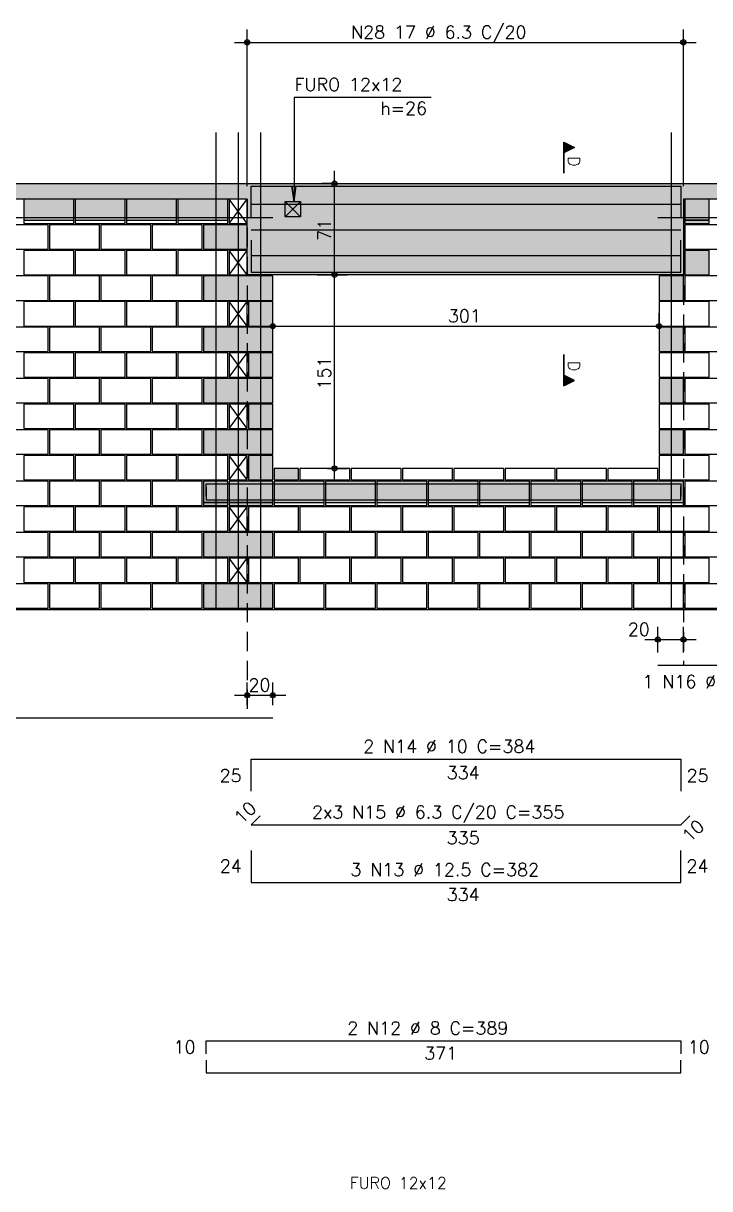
# Model space of a CAD drawing. Extents: x -1.9 to 86, y -1.6 to 60.9.
# Drawn here: x 35.23 to 45.93, y 18.7 to 36.87 of the extents above; entities that cross this region are included whole.
import ezdxf

# ---------------------------------------------------------------- set-up
doc = ezdxf.new("R2010")
doc.units = 0
doc.header["$MEASUREMENT"] = 0
doc.linetypes.add('ESTILO_TQS_0001', pattern=[0.45, 0.3, -0.15])
for name, color, linetype in [('PENA_01', 1, 'CONTINUOUS'), ('PENA_02', 2, 'CONTINUOUS'), ('PENA_03', 3, 'CONTINUOUS'), ('PENA_05', 5, 'CONTINUOUS'), ('PENA_09', 254, 'CONTINUOUS'), ('PENA_11', 252, 'CONTINUOUS'), ('PENA_19', 240, 'CONTINUOUS'), ('PENA_21', 100, 'CONTINUOUS'), ('PENA_23', 50, 'CONTINUOUS')]:
    doc.layers.add(name, color=color, linetype=linetype)
doc.styles.get("Standard").update_dxf_attribs({"font": 'ROMANS.SHX'})

msp = doc.modelspace()

# ---------------------------------------------------------------- linework, layer by layer
at = {"layer": 'PENA_01', "linetype": 'Continuous'}
for p, q in [((38.71798, 34.333227), (38.71798, 36.775233)), ((45.51798, 34.333227), (45.51798, 36.775233)), ((38.51798, 36.575233), (45.71798, 36.575233)), ((40.081035, 32.753227), (40.081035, 34.573227)), ((40.120751, 34.373227), (39.881035, 34.373227)), ((39.307991, 34.093227), (39.547991, 33.853227)), ((39.547991, 34.093227), (39.307991, 33.853227)), ((35.23798, 33.803227), (36.01798, 33.803227)), ((36.03798, 33.803227), (36.81798, 33.803227)), ((36.83798, 33.803227), (37.61798, 33.803227)), ((37.63798, 33.803227), (38.41798, 33.803227)), ((45.53798, 33.803227), (45.91798, 33.803227)), ((40.081035, 29.733227), (40.081035, 33.153227)), ((39.811497, 32.953227), (40.281035, 32.953227)), ((40.081035, 32.953227), (39.881035, 32.953227)), ((39.11798, 32.143227), (39.11798, 32.350936)), ((45.13798, 32.143227), (45.13798, 32.350936)), ((38.91798, 32.150936), (45.33798, 32.150936)), ((39.968276, 29.933227), (40.281035, 29.933227)), ((38.03798, 29.403227), (38.41798, 29.403227)), ((38.43798, 29.403227), (39.11798, 29.403227)), ((39.13798, 29.403227), (39.91798, 29.403227)), ((39.93798, 29.403227), (40.71798, 29.403227)), ((40.73798, 29.403227), (41.51798, 29.403227)), ((41.53798, 29.403227), (42.31798, 29.403227)), ((42.33798, 29.403227), (43.11798, 29.403227)), ((43.13798, 29.403227), (43.91798, 29.403227)), ((43.93798, 29.403227), (44.71798, 29.403227)), ((44.73798, 29.403227), (45.51798, 29.403227)), ((45.11798, 27.063014), (45.11798, 27.463014)), ((45.51798, 27.063014), (45.51798, 27.463014)), ((44.91798, 27.263014), (45.71798, 27.263014)), ((38.71798, 26.242407), (38.71798, 26.595958)), ((39.11798, 26.242407), (39.11798, 26.595958)), ((38.51798, 26.395958), (39.31798, 26.395958))]:
    msp.add_line(p, q, dxfattribs=at)
at = {"layer": 'PENA_01', "linetype": 'ESTILO_TQS_0001'}
for p, q in [((38.71798, 34.133227), (38.71798, 26.042407)), ((45.51798, 34.133227), (45.51798, 26.863014))]:
    msp.add_line(p, q, dxfattribs=at)
at = {"layer": 'PENA_01', "linetype": 'Continuous'}
msp.add_lwpolyline([(39.547991, 33.853227), (39.307991, 33.853227), (39.307991, 34.093227), (39.547991, 34.093227), (39.547991, 33.853227)], dxfattribs=at)
at = {"layer": 'PENA_02', "linetype": 'Continuous'}
for p, q in [((38.71798, 34.133227), (38.43798, 34.133227)), ((38.43798, 34.133227), (38.43798, 33.753227)), ((38.71798, 33.753227), (38.71798, 34.133227)), ((38.43798, 33.753227), (38.71798, 33.753227)), ((38.71798, 33.333227), (38.43798, 33.333227)), ((38.43798, 33.333227), (38.43798, 32.953227)), ((38.71798, 32.953227), (38.71798, 33.333227)), ((38.43798, 32.953227), (38.71798, 32.953227)), ((38.71798, 32.533227), (38.43798, 32.533227)), ((38.43798, 32.533227), (38.43798, 32.153227)), ((38.71798, 32.153227), (38.71798, 32.533227)), ((38.43798, 32.153227), (38.71798, 32.153227)), ((38.71798, 31.733227), (38.43798, 31.733227)), ((38.43798, 31.733227), (38.43798, 31.353227)), ((38.71798, 31.353227), (38.71798, 31.733227)), ((38.43798, 31.353227), (38.71798, 31.353227)), ((38.71798, 30.933227), (38.43798, 30.933227)), ((38.43798, 30.933227), (38.43798, 30.553227)), ((38.71798, 30.553227), (38.71798, 30.933227)), ((38.43798, 30.553227), (38.71798, 30.553227)), ((38.71798, 30.133227), (38.43798, 30.133227)), ((38.43798, 30.133227), (38.43798, 29.753227)), ((38.71798, 29.753227), (38.71798, 30.133227)), ((38.43798, 29.753227), (38.71798, 29.753227)), ((38.71798, 29.333227), (38.43798, 29.333227)), ((38.43798, 29.333227), (38.43798, 28.953227)), ((38.71798, 28.953227), (38.71798, 29.333227)), ((38.43798, 28.953227), (38.71798, 28.953227)), ((38.71798, 28.533227), (38.43798, 28.533227)), ((38.43798, 28.533227), (38.43798, 28.153227)), ((38.71798, 28.153227), (38.71798, 28.533227)), ((38.43798, 28.153227), (38.71798, 28.153227)), ((6.13798, 27.733227), (54.41798, 27.733227))]:
    msp.add_line(p, q, dxfattribs=at)
for points in [[(6.13798, 27.733227), (6.13798, 34.373227), (54.41798, 34.373227), (54.41798, 34.133227), (53.73798, 34.133227), (53.73798, 32.953227), (47.13798, 32.953227), (47.13798, 34.133227), (45.51798, 34.133227), (45.51798, 32.953227), (38.71798, 32.953227), (38.71798, 34.133227), (6.73798, 34.133227), (6.73798, 27.733227), (6.13798, 27.733227)], [(35.23798, 33.753227), (36.01798, 33.753227), (36.01798, 34.133227), (35.23798, 34.133227), (35.23798, 33.753227)], [(36.03798, 33.753227), (36.81798, 33.753227), (36.81798, 34.133227), (36.03798, 34.133227), (36.03798, 33.753227)], [(36.83798, 33.753227), (37.61798, 33.753227), (37.61798, 34.133227), (36.83798, 34.133227), (36.83798, 33.753227)], [(37.63798, 33.753227), (38.41798, 33.753227), (38.41798, 34.133227), (37.63798, 34.133227), (37.63798, 33.753227)], [(45.53798, 33.753227), (45.91798, 33.753227), (45.91798, 34.133227), (45.53798, 34.133227), (45.53798, 33.753227)], [(34.83798, 33.353227), (35.61798, 33.353227), (35.61798, 33.733227), (34.83798, 33.733227), (34.83798, 33.353227)], [(35.63798, 33.353227), (36.41798, 33.353227), (36.41798, 33.733227), (35.63798, 33.733227), (35.63798, 33.353227)], [(36.43798, 33.353227), (37.21798, 33.353227), (37.21798, 33.733227), (36.43798, 33.733227), (36.43798, 33.353227)], [(37.23798, 33.353227), (38.01798, 33.353227), (38.01798, 33.733227), (37.23798, 33.733227), (37.23798, 33.353227)], [(38.03798, 33.353227), (38.71798, 33.353227), (38.71798, 33.733227), (38.03798, 33.733227), (38.03798, 33.353227)], [(45.53798, 33.353227), (46.31798, 33.353227), (46.31798, 33.733227), (45.53798, 33.733227), (45.53798, 33.353227)], [(35.23798, 32.953227), (36.01798, 32.953227), (36.01798, 33.333227), (35.23798, 33.333227), (35.23798, 32.953227)], [(36.03798, 32.953227), (36.81798, 32.953227), (36.81798, 33.333227), (36.03798, 33.333227), (36.03798, 32.953227)], [(36.83798, 32.953227), (37.61798, 32.953227), (37.61798, 33.333227), (36.83798, 33.333227), (36.83798, 32.953227)], [(37.63798, 32.953227), (38.41798, 32.953227), (38.41798, 33.333227), (37.63798, 33.333227), (37.63798, 32.953227)], [(45.53798, 32.953227), (45.91798, 32.953227), (45.91798, 33.333227), (45.53798, 33.333227), (45.53798, 32.953227)], [(34.83798, 32.553227), (35.61798, 32.553227), (35.61798, 32.933227), (34.83798, 32.933227), (34.83798, 32.553227)], [(35.63798, 32.553227), (36.41798, 32.553227), (36.41798, 32.933227), (35.63798, 32.933227), (35.63798, 32.553227)], [(36.43798, 32.553227), (37.21798, 32.553227), (37.21798, 32.933227), (36.43798, 32.933227), (36.43798, 32.553227)], [(37.23798, 32.553227), (38.01798, 32.553227), (38.01798, 32.933227), (37.23798, 32.933227), (37.23798, 32.553227)], [(38.03798, 32.553227), (39.11798, 32.553227), (39.11798, 32.933227), (38.03798, 32.933227), (38.03798, 32.553227)], [(45.13798, 32.553227), (45.51798, 32.553227), (45.51798, 32.933227), (45.13798, 32.933227), (45.13798, 32.553227)], [(45.53798, 32.553227), (46.31798, 32.553227), (46.31798, 32.933227), (45.53798, 32.933227), (45.53798, 32.553227)], [(35.23798, 32.153227), (36.01798, 32.153227), (36.01798, 32.533227), (35.23798, 32.533227), (35.23798, 32.153227)], [(36.03798, 32.153227), (36.81798, 32.153227), (36.81798, 32.533227), (36.03798, 32.533227), (36.03798, 32.153227)], [(36.83798, 32.153227), (37.61798, 32.153227), (37.61798, 32.533227), (36.83798, 32.533227), (36.83798, 32.153227)], [(37.63798, 32.153227), (38.41798, 32.153227), (38.41798, 32.533227), (37.63798, 32.533227), (37.63798, 32.153227)], [(38.73798, 32.153227), (39.11798, 32.153227), (39.11798, 32.533227), (38.73798, 32.533227), (38.73798, 32.153227)], [(45.13798, 32.153227), (45.91798, 32.153227), (45.91798, 32.533227), (45.13798, 32.533227), (45.13798, 32.153227)], [(34.83798, 31.753227), (35.61798, 31.753227), (35.61798, 32.133227), (34.83798, 32.133227), (34.83798, 31.753227)], [(35.63798, 31.753227), (36.41798, 31.753227), (36.41798, 32.133227), (35.63798, 32.133227), (35.63798, 31.753227)], [(36.43798, 31.753227), (37.21798, 31.753227), (37.21798, 32.133227), (36.43798, 32.133227), (36.43798, 31.753227)], [(37.23798, 31.753227), (38.01798, 31.753227), (38.01798, 32.133227), (37.23798, 32.133227), (37.23798, 31.753227)], [(38.03798, 31.753227), (39.11798, 31.753227), (39.11798, 32.133227), (38.03798, 32.133227), (38.03798, 31.753227)], [(45.13798, 31.753227), (45.51798, 31.753227), (45.51798, 32.133227), (45.13798, 32.133227), (45.13798, 31.753227)], [(45.53798, 31.753227), (46.31798, 31.753227), (46.31798, 32.133227), (45.53798, 32.133227), (45.53798, 31.753227)], [(35.23798, 31.353227), (36.01798, 31.353227), (36.01798, 31.733227), (35.23798, 31.733227), (35.23798, 31.353227)], [(36.03798, 31.353227), (36.81798, 31.353227), (36.81798, 31.733227), (36.03798, 31.733227), (36.03798, 31.353227)], [(36.83798, 31.353227), (37.61798, 31.353227), (37.61798, 31.733227), (36.83798, 31.733227), (36.83798, 31.353227)], [(37.63798, 31.353227), (38.41798, 31.353227), (38.41798, 31.733227), (37.63798, 31.733227), (37.63798, 31.353227)], [(38.73798, 31.353227), (39.11798, 31.353227), (39.11798, 31.733227), (38.73798, 31.733227), (38.73798, 31.353227)], [(45.13798, 31.353227), (45.91798, 31.353227), (45.91798, 31.733227), (45.13798, 31.733227), (45.13798, 31.353227)], [(34.83798, 30.953227), (35.61798, 30.953227), (35.61798, 31.333227), (34.83798, 31.333227), (34.83798, 30.953227)], [(35.63798, 30.953227), (36.41798, 30.953227), (36.41798, 31.333227), (35.63798, 31.333227), (35.63798, 30.953227)], [(36.43798, 30.953227), (37.21798, 30.953227), (37.21798, 31.333227), (36.43798, 31.333227), (36.43798, 30.953227)], [(37.23798, 30.953227), (38.01798, 30.953227), (38.01798, 31.333227), (37.23798, 31.333227), (37.23798, 30.953227)], [(38.03798, 30.953227), (39.11798, 30.953227), (39.11798, 31.333227), (38.03798, 31.333227), (38.03798, 30.953227)], [(45.13798, 30.953227), (45.51798, 30.953227), (45.51798, 31.333227), (45.13798, 31.333227), (45.13798, 30.953227)], [(45.53798, 30.953227), (46.31798, 30.953227), (46.31798, 31.333227), (45.53798, 31.333227), (45.53798, 30.953227)], [(35.23798, 30.553227), (36.01798, 30.553227), (36.01798, 30.933227), (35.23798, 30.933227), (35.23798, 30.553227)], [(36.03798, 30.553227), (36.81798, 30.553227), (36.81798, 30.933227), (36.03798, 30.933227), (36.03798, 30.553227)], [(36.83798, 30.553227), (37.61798, 30.553227), (37.61798, 30.933227), (36.83798, 30.933227), (36.83798, 30.553227)], [(37.63798, 30.553227), (38.41798, 30.553227), (38.41798, 30.933227), (37.63798, 30.933227), (37.63798, 30.553227)], [(38.73798, 30.553227), (39.11798, 30.553227), (39.11798, 30.933227), (38.73798, 30.933227), (38.73798, 30.553227)], [(45.13798, 30.553227), (45.91798, 30.553227), (45.91798, 30.933227), (45.13798, 30.933227), (45.13798, 30.553227)], [(34.83798, 30.153227), (35.61798, 30.153227), (35.61798, 30.533227), (34.83798, 30.533227), (34.83798, 30.153227)], [(35.63798, 30.153227), (36.41798, 30.153227), (36.41798, 30.533227), (35.63798, 30.533227), (35.63798, 30.153227)], [(36.43798, 30.153227), (37.21798, 30.153227), (37.21798, 30.533227), (36.43798, 30.533227), (36.43798, 30.153227)], [(37.23798, 30.153227), (38.01798, 30.153227), (38.01798, 30.533227), (37.23798, 30.533227), (37.23798, 30.153227)], [(38.03798, 30.153227), (39.11798, 30.153227), (39.11798, 30.533227), (38.03798, 30.533227), (38.03798, 30.153227)], [(45.13798, 30.153227), (45.51798, 30.153227), (45.51798, 30.533227), (45.13798, 30.533227), (45.13798, 30.153227)], [(45.53798, 30.153227), (46.31798, 30.153227), (46.31798, 30.533227), (45.53798, 30.533227), (45.53798, 30.153227)], [(35.23798, 29.753227), (36.01798, 29.753227), (36.01798, 30.133227), (35.23798, 30.133227), (35.23798, 29.753227)], [(36.03798, 29.753227), (36.81798, 29.753227), (36.81798, 30.133227), (36.03798, 30.133227), (36.03798, 29.753227)], [(36.83798, 29.753227), (37.61798, 29.753227), (37.61798, 30.133227), (36.83798, 30.133227), (36.83798, 29.753227)], [(37.63798, 29.753227), (38.41798, 29.753227), (38.41798, 30.133227), (37.63798, 30.133227), (37.63798, 29.753227)], [(38.73798, 29.753227), (39.11798, 29.753227), (39.11798, 30.133227), (38.73798, 30.133227), (38.73798, 29.753227)], [(45.13798, 29.753227), (45.91798, 29.753227), (45.91798, 30.133227), (45.13798, 30.133227), (45.13798, 29.753227)], [(39.13798, 29.753227), (39.51798, 29.753227), (39.51798, 29.933227), (39.13798, 29.933227), (39.13798, 29.753227)], [(39.53798, 29.753227), (40.31798, 29.753227), (40.31798, 29.933227), (39.53798, 29.933227), (39.53798, 29.753227)], [(40.33798, 29.753227), (41.11798, 29.753227), (41.11798, 29.933227), (40.33798, 29.933227), (40.33798, 29.753227)], [(41.13798, 29.753227), (41.91798, 29.753227), (41.91798, 29.933227), (41.13798, 29.933227), (41.13798, 29.753227)], [(41.93798, 29.753227), (42.71798, 29.753227), (42.71798, 29.933227), (41.93798, 29.933227), (41.93798, 29.753227)], [(42.73798, 29.753227), (43.51798, 29.753227), (43.51798, 29.933227), (42.73798, 29.933227), (42.73798, 29.753227)], [(43.53798, 29.753227), (44.31798, 29.753227), (44.31798, 29.933227), (43.53798, 29.933227), (43.53798, 29.753227)], [(44.33798, 29.753227), (45.11798, 29.753227), (45.11798, 29.933227), (44.33798, 29.933227), (44.33798, 29.753227)], [(34.83798, 29.353227), (35.61798, 29.353227), (35.61798, 29.733227), (34.83798, 29.733227), (34.83798, 29.353227)], [(35.63798, 29.353227), (36.41798, 29.353227), (36.41798, 29.733227), (35.63798, 29.733227), (35.63798, 29.353227)], [(36.43798, 29.353227), (37.21798, 29.353227), (37.21798, 29.733227), (36.43798, 29.733227), (36.43798, 29.353227)], [(37.23798, 29.353227), (38.01798, 29.353227), (38.01798, 29.733227), (37.23798, 29.733227), (37.23798, 29.353227)], [(38.03798, 29.353227), (38.41798, 29.353227), (38.41798, 29.733227), (38.03798, 29.733227), (38.03798, 29.353227)], [(38.43798, 29.353227), (39.11798, 29.353227), (39.11798, 29.733227), (38.43798, 29.733227), (38.43798, 29.353227)], [(39.13798, 29.353227), (39.91798, 29.353227), (39.91798, 29.733227), (39.13798, 29.733227), (39.13798, 29.353227)], [(39.93798, 29.353227), (40.71798, 29.353227), (40.71798, 29.733227), (39.93798, 29.733227), (39.93798, 29.353227)], [(40.73798, 29.353227), (41.51798, 29.353227), (41.51798, 29.733227), (40.73798, 29.733227), (40.73798, 29.353227)], [(41.53798, 29.353227), (42.31798, 29.353227), (42.31798, 29.733227), (41.53798, 29.733227), (41.53798, 29.353227)], [(42.33798, 29.353227), (43.11798, 29.353227), (43.11798, 29.733227), (42.33798, 29.733227), (42.33798, 29.353227)], [(43.13798, 29.353227), (43.91798, 29.353227), (43.91798, 29.733227), (43.13798, 29.733227), (43.13798, 29.353227)], [(43.93798, 29.353227), (44.71798, 29.353227), (44.71798, 29.733227), (43.93798, 29.733227), (43.93798, 29.353227)], [(44.73798, 29.353227), (45.51798, 29.353227), (45.51798, 29.733227), (44.73798, 29.733227), (44.73798, 29.353227)], [(45.53798, 29.353227), (46.31798, 29.353227), (46.31798, 29.733227), (45.53798, 29.733227), (45.53798, 29.353227)], [(35.23798, 28.953227), (36.01798, 28.953227), (36.01798, 29.333227), (35.23798, 29.333227), (35.23798, 28.953227)], [(36.03798, 28.953227), (36.81798, 28.953227), (36.81798, 29.333227), (36.03798, 29.333227), (36.03798, 28.953227)], [(36.83798, 28.953227), (37.61798, 28.953227), (37.61798, 29.333227), (36.83798, 29.333227), (36.83798, 28.953227)], [(37.63798, 28.953227), (38.41798, 28.953227), (38.41798, 29.333227), (37.63798, 29.333227), (37.63798, 28.953227)], [(38.73798, 28.953227), (39.51798, 28.953227), (39.51798, 29.333227), (38.73798, 29.333227), (38.73798, 28.953227)], [(39.53798, 28.953227), (40.31798, 28.953227), (40.31798, 29.333227), (39.53798, 29.333227), (39.53798, 28.953227)], [(40.33798, 28.953227), (41.11798, 28.953227), (41.11798, 29.333227), (40.33798, 29.333227), (40.33798, 28.953227)], [(41.13798, 28.953227), (41.91798, 28.953227), (41.91798, 29.333227), (41.13798, 29.333227), (41.13798, 28.953227)], [(41.93798, 28.953227), (42.71798, 28.953227), (42.71798, 29.333227), (41.93798, 29.333227), (41.93798, 28.953227)], [(42.73798, 28.953227), (43.51798, 28.953227), (43.51798, 29.333227), (42.73798, 29.333227), (42.73798, 28.953227)], [(43.53798, 28.953227), (44.31798, 28.953227), (44.31798, 29.333227), (43.53798, 29.333227), (43.53798, 28.953227)], [(44.33798, 28.953227), (45.11798, 28.953227), (45.11798, 29.333227), (44.33798, 29.333227), (44.33798, 28.953227)], [(45.13798, 28.953227), (45.91798, 28.953227), (45.91798, 29.333227), (45.13798, 29.333227), (45.13798, 28.953227)], [(34.83798, 28.553227), (35.61798, 28.553227), (35.61798, 28.933227), (34.83798, 28.933227), (34.83798, 28.553227)], [(35.63798, 28.553227), (36.41798, 28.553227), (36.41798, 28.933227), (35.63798, 28.933227), (35.63798, 28.553227)], [(36.43798, 28.553227), (37.21798, 28.553227), (37.21798, 28.933227), (36.43798, 28.933227), (36.43798, 28.553227)], [(37.23798, 28.553227), (38.01798, 28.553227), (38.01798, 28.933227), (37.23798, 28.933227), (37.23798, 28.553227)], [(38.03798, 28.553227), (39.11798, 28.553227), (39.11798, 28.933227), (38.03798, 28.933227), (38.03798, 28.553227)], [(39.13798, 28.553227), (39.91798, 28.553227), (39.91798, 28.933227), (39.13798, 28.933227), (39.13798, 28.553227)], [(39.93798, 28.553227), (40.71798, 28.553227), (40.71798, 28.933227), (39.93798, 28.933227), (39.93798, 28.553227)], [(40.73798, 28.553227), (41.51798, 28.553227), (41.51798, 28.933227), (40.73798, 28.933227), (40.73798, 28.553227)], [(41.53798, 28.553227), (42.31798, 28.553227), (42.31798, 28.933227), (41.53798, 28.933227), (41.53798, 28.553227)], [(42.33798, 28.553227), (43.11798, 28.553227), (43.11798, 28.933227), (42.33798, 28.933227), (42.33798, 28.553227)], [(43.13798, 28.553227), (43.91798, 28.553227), (43.91798, 28.933227), (43.13798, 28.933227), (43.13798, 28.553227)], [(43.93798, 28.553227), (44.71798, 28.553227), (44.71798, 28.933227), (43.93798, 28.933227), (43.93798, 28.553227)], [(44.73798, 28.553227), (45.51798, 28.553227), (45.51798, 28.933227), (44.73798, 28.933227), (44.73798, 28.553227)], [(45.53798, 28.553227), (46.31798, 28.553227), (46.31798, 28.933227), (45.53798, 28.933227), (45.53798, 28.553227)], [(35.23798, 28.153227), (36.01798, 28.153227), (36.01798, 28.533227), (35.23798, 28.533227), (35.23798, 28.153227)], [(36.03798, 28.153227), (36.81798, 28.153227), (36.81798, 28.533227), (36.03798, 28.533227), (36.03798, 28.153227)], [(36.83798, 28.153227), (37.61798, 28.153227), (37.61798, 28.533227), (36.83798, 28.533227), (36.83798, 28.153227)], [(37.63798, 28.153227), (38.41798, 28.153227), (38.41798, 28.533227), (37.63798, 28.533227), (37.63798, 28.153227)], [(38.73798, 28.153227), (39.51798, 28.153227), (39.51798, 28.533227), (38.73798, 28.533227), (38.73798, 28.153227)], [(39.53798, 28.153227), (40.31798, 28.153227), (40.31798, 28.533227), (39.53798, 28.533227), (39.53798, 28.153227)], [(40.33798, 28.153227), (41.11798, 28.153227), (41.11798, 28.533227), (40.33798, 28.533227), (40.33798, 28.153227)], [(41.13798, 28.153227), (41.91798, 28.153227), (41.91798, 28.533227), (41.13798, 28.533227), (41.13798, 28.153227)], [(41.93798, 28.153227), (42.71798, 28.153227), (42.71798, 28.533227), (41.93798, 28.533227), (41.93798, 28.153227)], [(42.73798, 28.153227), (43.51798, 28.153227), (43.51798, 28.533227), (42.73798, 28.533227), (42.73798, 28.153227)], [(43.53798, 28.153227), (44.31798, 28.153227), (44.31798, 28.533227), (43.53798, 28.533227), (43.53798, 28.153227)], [(44.33798, 28.153227), (45.11798, 28.153227), (45.11798, 28.533227), (44.33798, 28.533227), (44.33798, 28.153227)], [(45.13798, 28.153227), (45.91798, 28.153227), (45.91798, 28.533227), (45.13798, 28.533227), (45.13798, 28.153227)], [(34.83798, 27.753227), (35.61798, 27.753227), (35.61798, 28.133227), (34.83798, 28.133227), (34.83798, 27.753227)], [(35.63798, 27.753227), (36.41798, 27.753227), (36.41798, 28.133227), (35.63798, 28.133227), (35.63798, 27.753227)], [(36.43798, 27.753227), (37.21798, 27.753227), (37.21798, 28.133227), (36.43798, 28.133227), (36.43798, 27.753227)], [(37.23798, 27.753227), (38.01798, 27.753227), (38.01798, 28.133227), (37.23798, 28.133227), (37.23798, 27.753227)], [(38.03798, 27.753227), (39.11798, 27.753227), (39.11798, 28.133227), (38.03798, 28.133227), (38.03798, 27.753227)], [(39.13798, 27.753227), (39.91798, 27.753227), (39.91798, 28.133227), (39.13798, 28.133227), (39.13798, 27.753227)], [(39.93798, 27.753227), (40.71798, 27.753227), (40.71798, 28.133227), (39.93798, 28.133227), (39.93798, 27.753227)], [(40.73798, 27.753227), (41.51798, 27.753227), (41.51798, 28.133227), (40.73798, 28.133227), (40.73798, 27.753227)], [(41.53798, 27.753227), (42.31798, 27.753227), (42.31798, 28.133227), (41.53798, 28.133227), (41.53798, 27.753227)], [(42.33798, 27.753227), (43.11798, 27.753227), (43.11798, 28.133227), (42.33798, 28.133227), (42.33798, 27.753227)], [(43.13798, 27.753227), (43.91798, 27.753227), (43.91798, 28.133227), (43.13798, 28.133227), (43.13798, 27.753227)], [(43.93798, 27.753227), (44.71798, 27.753227), (44.71798, 28.133227), (43.93798, 28.133227), (43.93798, 27.753227)], [(44.73798, 27.753227), (45.51798, 27.753227), (45.51798, 28.133227), (44.73798, 28.133227), (44.73798, 27.753227)], [(45.53798, 27.753227), (46.31798, 27.753227), (46.31798, 28.133227), (45.53798, 28.133227), (45.53798, 27.753227)]]:
    msp.add_lwpolyline(points, dxfattribs=at)
for centre, radius in [((38.71798, 36.575233), 0.041625), ((38.71798, 36.575233), 0.02075), ((45.51798, 36.575233), 0.041625), ((45.51798, 36.575233), 0.02075), ((40.081035, 34.373227), 0.04), ((40.081035, 34.373227), 0.02), ((40.081035, 32.953227), 0.04), ((40.081035, 32.953227), 0.04), ((40.081035, 32.953227), 0.02), ((40.081035, 32.953227), 0.02), ((39.11798, 32.150936), 0.04), ((39.11798, 32.150936), 0.02), ((45.13798, 32.150936), 0.04), ((45.13798, 32.150936), 0.02), ((40.081035, 29.933227), 0.04), ((40.081035, 29.933227), 0.02), ((45.11798, 27.263014), 0.04), ((45.11798, 27.263014), 0.02), ((45.51798, 27.263014), 0.04), ((45.51798, 27.263014), 0.02), ((38.71798, 26.395958), 0.04), ((38.71798, 26.395958), 0.02), ((39.11798, 26.395958), 0.04), ((39.11798, 26.395958), 0.02)]:
    msp.add_circle(centre, radius, dxfattribs=at)
at = {"layer": 'PENA_03', "linetype": 'Continuous'}
for p, q in [((43.655071, 34.534549), (43.655071, 35.020931)), ((43.655071, 35.020931), (43.821004, 34.937965)), ((43.655766, 35.019803), (43.819443, 34.937965)), ((43.821004, 34.937965), (43.655766, 34.855346)), ((43.655767, 35.019803), (43.655767, 34.856126)), ((43.819443, 34.937965), (43.655767, 34.856126)), ((43.667835, 35.014549), (43.667835, 34.86138)), ((43.680599, 35.008167), (43.680599, 34.867762)), ((43.693363, 35.001785), (43.693363, 34.874144)), ((43.706127, 34.995403), (43.706127, 34.880526)), ((43.718891, 34.989021), (43.718891, 34.886908)), ((43.731655, 34.982639), (43.731655, 34.89329)), ((43.744419, 34.976257), (43.744419, 34.899672)), ((43.757183, 34.969875), (43.757183, 34.906054)), ((43.769947, 34.963493), (43.769947, 34.912436)), ((43.782711, 34.957111), (43.782711, 34.918818)), ((43.795476, 34.950729), (43.795476, 34.9252)), ((43.80824, 34.944347), (43.80824, 34.931583)), ((43.655767, 34.855346), (43.655767, 34.534549)), ((40.320751, 34.373227), (40.320751, 34.373227)), ((38.43798, 33.753227), (38.71798, 34.133227)), ((38.71798, 33.753227), (38.43798, 34.133227)), ((38.71798, 34.133227), (38.71798, 34.133227)), ((45.51798, 34.133227), (45.51798, 34.133227)), ((38.43798, 32.953227), (38.71798, 33.333227)), ((38.71798, 32.953227), (38.43798, 33.333227)), ((39.611497, 32.953227), (39.611497, 32.953227)), ((40.281035, 32.953227), (40.281035, 32.953227)), ((38.43798, 32.153227), (38.71798, 32.533227)), ((38.71798, 32.153227), (38.43798, 32.533227)), ((39.11798, 31.943227), (39.11798, 31.943227)), ((45.13798, 31.943227), (45.13798, 31.943227)), ((38.43798, 31.353227), (38.71798, 31.733227)), ((38.71798, 31.353227), (38.43798, 31.733227)), ((43.655071, 31.706635), (43.655071, 31.220253)), ((43.655767, 31.385838), (43.655767, 31.706635)), ((43.655071, 31.220253), (43.821004, 31.303219)), ((43.821004, 31.303219), (43.655766, 31.385838)), ((43.655766, 31.221381), (43.819443, 31.303219)), ((43.655767, 31.221381), (43.655767, 31.385058)), ((43.819443, 31.303219), (43.655767, 31.385058)), ((43.667835, 31.226635), (43.667835, 31.379804)), ((43.680599, 31.233017), (43.680599, 31.373422)), ((43.693363, 31.239399), (43.693363, 31.36704)), ((43.706127, 31.245781), (43.706127, 31.360658)), ((43.718891, 31.252163), (43.718891, 31.354276)), ((43.731655, 31.258545), (43.731655, 31.347894)), ((43.744419, 31.264927), (43.744419, 31.341512)), ((43.757183, 31.271309), (43.757183, 31.33513)), ((43.769947, 31.277691), (43.769947, 31.328748)), ((43.782711, 31.284073), (43.782711, 31.322366)), ((43.795476, 31.290455), (43.795476, 31.315984)), ((43.80824, 31.296837), (43.80824, 31.309601)), ((38.43798, 30.553227), (38.71798, 30.933227)), ((38.71798, 30.553227), (38.43798, 30.933227)), ((38.43798, 29.753227), (38.71798, 30.133227)), ((38.71798, 29.753227), (38.43798, 30.133227)), ((39.768276, 29.933227), (39.768276, 29.933227)), ((38.43798, 28.953227), (38.71798, 29.333227)), ((38.71798, 28.953227), (38.43798, 29.333227)), ((38.43798, 28.153227), (38.71798, 28.533227)), ((38.71798, 28.153227), (38.43798, 28.533227)), ((45.11798, 26.863014), (45.11798, 26.863014)), ((45.51798, 26.863014), (45.51798, 26.863014)), ((38.71798, 26.042407), (38.71798, 26.042407)), ((39.11798, 26.042407), (39.11798, 26.042407))]:
    msp.add_line(p, q, dxfattribs=at)
msp.add_lwpolyline([(41.588042, 35.718038), (39.448076, 35.718038), (39.448076, 34.091425), (39.415445, 34.339286), (39.448076, 34.091425), (39.480708, 34.339286)], dxfattribs=at)
at = {"layer": 'PENA_05', "linetype": 'Continuous'}
for p, q in [((38.77798, 33.833227), (38.77798, 34.333227)), ((38.77798, 34.333227), (45.47798, 34.333227)), ((45.47798, 34.333227), (45.47798, 33.833227)), ((38.77798, 34.053227), (45.47798, 34.053227)), ((22.42798, 33.843227), (39.11798, 33.843227)), ((45.11798, 33.843227), (47.53798, 33.843227)), ((38.77798, 33.653227), (45.47798, 33.653227)), ((38.77798, 33.493227), (38.77798, 32.993227)), ((45.47798, 32.993227), (45.47798, 33.493227)), ((38.77798, 33.253227), (45.47798, 33.253227)), ((38.77798, 32.993227), (45.47798, 32.993227)), ((38.07798, 29.493227), (38.07798, 29.693227)), ((38.07798, 29.693227), (45.47798, 29.693227)), ((38.07798, 29.643227), (38.07798, 29.443227)), ((45.47798, 29.693227), (45.47798, 29.493227)), ((45.47798, 29.443227), (45.47798, 29.643227)), ((38.07798, 29.443227), (45.47798, 29.443227)), ((45.11798, 26.863014), (47.53798, 26.863014)), ((22.42798, 26.042407), (39.11798, 26.042407)), ((38.77798, 24.897937), (38.77798, 25.397937)), ((38.77798, 25.397937), (45.47798, 25.397937)), ((45.47798, 25.397937), (45.47798, 24.897937)), ((38.919401, 24.514772), (38.77798, 24.373351)), ((38.77798, 24.373351), (45.47798, 24.373351)), ((45.47798, 24.373351), (45.619401, 24.514772)), ((38.77798, 23.975455), (38.77798, 23.475455)), ((45.47798, 23.475455), (45.47798, 23.975455)), ((38.77798, 23.475455), (45.47798, 23.475455)), ((38.07798, 20.805383), (38.07798, 21.005383)), ((38.07798, 21.005383), (45.47798, 21.005383)), ((45.47798, 21.005383), (45.47798, 20.805383)), ((38.07798, 20.705383), (38.07798, 20.505383)), ((45.47798, 20.505383), (45.47798, 20.705383)), ((38.07798, 20.505383), (45.47798, 20.505383))]:
    msp.add_line(p, q, dxfattribs=at)
for points in [[(38.22798, 35.173227), (38.22798, 27.733227)], [(38.57798, 35.173227), (38.57798, 27.733227)], [(38.92798, 35.173227), (38.92798, 27.733227)], [(45.32798, 35.173227), (45.32798, 27.733227)]]:
    msp.add_lwpolyline(points, dxfattribs=at)
at = {"layer": 'PENA_09', "linetype": 'Continuous'}
for points in [[(35.23798, 33.803227), (36.01798, 33.803227), (36.01798, 34.133227), (35.23798, 34.133227), (35.23798, 33.803227)], [(36.03798, 33.803227), (36.81798, 33.803227), (36.81798, 34.133227), (36.03798, 34.133227), (36.03798, 33.803227)], [(36.83798, 33.803227), (37.61798, 33.803227), (37.61798, 34.133227), (36.83798, 34.133227), (36.83798, 33.803227)], [(37.63798, 33.803227), (38.41798, 33.803227), (38.41798, 34.133227), (37.63798, 34.133227), (37.63798, 33.803227)], [(45.53798, 33.803227), (45.91798, 33.803227), (45.91798, 34.133227), (45.53798, 34.133227), (45.53798, 33.803227)], [(38.03798, 29.403227), (38.41798, 29.403227), (38.41798, 29.733227), (38.03798, 29.733227), (38.03798, 29.403227)], [(38.43798, 29.403227), (39.11798, 29.403227), (39.11798, 29.733227), (38.43798, 29.733227), (38.43798, 29.403227)], [(39.13798, 29.403227), (39.91798, 29.403227), (39.91798, 29.733227), (39.13798, 29.733227), (39.13798, 29.403227)], [(39.93798, 29.403227), (40.71798, 29.403227), (40.71798, 29.733227), (39.93798, 29.733227), (39.93798, 29.403227)], [(40.73798, 29.403227), (41.51798, 29.403227), (41.51798, 29.733227), (40.73798, 29.733227), (40.73798, 29.403227)], [(41.53798, 29.403227), (42.31798, 29.403227), (42.31798, 29.733227), (41.53798, 29.733227), (41.53798, 29.403227)], [(42.33798, 29.403227), (43.11798, 29.403227), (43.11798, 29.733227), (42.33798, 29.733227), (42.33798, 29.403227)], [(43.13798, 29.403227), (43.91798, 29.403227), (43.91798, 29.733227), (43.13798, 29.733227), (43.13798, 29.403227)], [(43.93798, 29.403227), (44.71798, 29.403227), (44.71798, 29.733227), (43.93798, 29.733227), (43.93798, 29.403227)], [(44.73798, 29.403227), (45.51798, 29.403227), (45.51798, 29.733227), (44.73798, 29.733227), (44.73798, 29.403227)]]:
    msp.add_lwpolyline(points, dxfattribs=at)
for points in [[(35.23798, 33.803227), (36.01798, 33.803227), (36.01798, 34.133227)], [(35.23798, 33.803227), (36.01798, 34.133227), (35.23798, 34.133227)], [(35.23798, 33.803227), (35.23798, 34.133227), (35.23798, 33.803227)], [(36.03798, 33.803227), (36.81798, 33.803227), (36.81798, 34.133227)], [(36.03798, 33.803227), (36.81798, 34.133227), (36.03798, 34.133227)], [(36.03798, 33.803227), (36.03798, 34.133227), (36.03798, 33.803227)], [(36.83798, 33.803227), (37.61798, 33.803227), (37.61798, 34.133227)], [(36.83798, 33.803227), (37.61798, 34.133227), (36.83798, 34.133227)], [(36.83798, 33.803227), (36.83798, 34.133227), (36.83798, 33.803227)], [(37.63798, 33.803227), (38.41798, 33.803227), (38.41798, 34.133227)], [(37.63798, 33.803227), (38.41798, 34.133227), (37.63798, 34.133227)], [(37.63798, 33.803227), (37.63798, 34.133227), (37.63798, 33.803227)], [(45.53798, 33.803227), (45.91798, 33.803227), (45.91798, 34.133227)], [(45.53798, 33.803227), (45.91798, 34.133227), (45.53798, 34.133227)], [(45.53798, 33.803227), (45.53798, 34.133227), (45.53798, 33.803227)], [(38.03798, 29.403227), (38.41798, 29.403227), (38.41798, 29.733227)], [(38.03798, 29.403227), (38.41798, 29.733227), (38.03798, 29.733227)], [(38.03798, 29.403227), (38.03798, 29.733227), (38.03798, 29.403227)], [(38.43798, 29.403227), (39.11798, 29.403227), (39.11798, 29.733227)], [(38.43798, 29.403227), (39.11798, 29.733227), (38.43798, 29.733227)], [(38.43798, 29.403227), (38.43798, 29.733227), (38.43798, 29.403227)], [(39.13798, 29.403227), (39.91798, 29.403227), (39.91798, 29.733227)], [(39.13798, 29.403227), (39.91798, 29.733227), (39.13798, 29.733227)], [(39.13798, 29.403227), (39.13798, 29.733227), (39.13798, 29.403227)], [(39.93798, 29.403227), (40.71798, 29.403227), (40.71798, 29.733227)], [(39.93798, 29.403227), (40.71798, 29.733227), (39.93798, 29.733227)], [(39.93798, 29.403227), (39.93798, 29.733227), (39.93798, 29.403227)], [(40.73798, 29.403227), (41.51798, 29.403227), (41.51798, 29.733227)], [(40.73798, 29.403227), (41.51798, 29.733227), (40.73798, 29.733227)], [(40.73798, 29.403227), (40.73798, 29.733227), (40.73798, 29.403227)], [(41.53798, 29.403227), (42.31798, 29.403227), (42.31798, 29.733227)], [(41.53798, 29.403227), (42.31798, 29.733227), (41.53798, 29.733227)], [(41.53798, 29.403227), (41.53798, 29.733227), (41.53798, 29.403227)], [(42.33798, 29.403227), (43.11798, 29.403227), (43.11798, 29.733227)], [(42.33798, 29.403227), (43.11798, 29.733227), (42.33798, 29.733227)], [(42.33798, 29.403227), (42.33798, 29.733227), (42.33798, 29.403227)], [(43.13798, 29.403227), (43.91798, 29.403227), (43.91798, 29.733227)], [(43.13798, 29.403227), (43.91798, 29.733227), (43.13798, 29.733227)], [(43.13798, 29.403227), (43.13798, 29.733227), (43.13798, 29.403227)], [(43.93798, 29.403227), (44.71798, 29.403227), (44.71798, 29.733227)], [(43.93798, 29.403227), (44.71798, 29.733227), (43.93798, 29.733227)], [(43.93798, 29.403227), (43.93798, 29.733227), (43.93798, 29.403227)], [(44.73798, 29.403227), (45.51798, 29.403227), (45.51798, 29.733227)], [(44.73798, 29.403227), (45.51798, 29.733227), (44.73798, 29.733227)], [(44.73798, 29.403227), (44.73798, 29.733227), (44.73798, 29.403227)]]:
    msp.add_solid(points, dxfattribs=at)
at = {"layer": 'PENA_11', "linetype": 'Continuous'}
for points in [[(54.41798, 34.373227), (6.73798, 34.133227), (6.13798, 34.373227)], [(38.71798, 34.133227), (6.73798, 34.133227), (54.41798, 34.373227)], [(45.51798, 34.133227), (38.71798, 34.133227), (54.41798, 34.373227)], [(54.41798, 34.373227), (47.13798, 34.133227), (45.51798, 34.133227)], [(45.51798, 32.953227), (38.71798, 32.953227), (45.51798, 34.133227)], [(38.71798, 32.953227), (38.71798, 34.133227), (45.51798, 34.133227)]]:
    msp.add_solid(points, dxfattribs=at)
at = {"layer": 'PENA_19', "linetype": 'Continuous'}
for points in [[(38.03798, 32.553227), (39.11798, 32.553227), (39.11798, 32.933227), (38.03798, 32.933227), (38.03798, 32.553227)], [(38.03798, 31.753227), (39.11798, 31.753227), (39.11798, 32.133227), (38.03798, 32.133227), (38.03798, 31.753227)], [(38.03798, 30.953227), (39.11798, 30.953227), (39.11798, 31.333227), (38.03798, 31.333227), (38.03798, 30.953227)], [(38.03798, 30.153227), (39.11798, 30.153227), (39.11798, 30.533227), (38.03798, 30.533227), (38.03798, 30.153227)], [(38.03798, 28.553227), (39.11798, 28.553227), (39.11798, 28.933227), (38.03798, 28.933227), (38.03798, 28.553227)], [(38.03798, 27.753227), (39.11798, 27.753227), (39.11798, 28.133227), (38.03798, 28.133227), (38.03798, 27.753227)]]:
    msp.add_lwpolyline(points, dxfattribs=at)
for points in [[(38.03798, 32.553227), (39.11798, 32.553227), (39.11798, 32.933227)], [(38.03798, 32.553227), (39.11798, 32.933227), (38.03798, 32.933227)], [(38.03798, 32.553227), (38.03798, 32.933227), (38.03798, 32.553227)], [(38.03798, 31.753227), (39.11798, 31.753227), (39.11798, 32.133227)], [(38.03798, 31.753227), (39.11798, 32.133227), (38.03798, 32.133227)], [(38.03798, 31.753227), (38.03798, 32.133227), (38.03798, 31.753227)], [(38.03798, 30.953227), (39.11798, 30.953227), (39.11798, 31.333227)], [(38.03798, 30.953227), (39.11798, 31.333227), (38.03798, 31.333227)], [(38.03798, 30.953227), (38.03798, 31.333227), (38.03798, 30.953227)], [(38.03798, 30.153227), (39.11798, 30.153227), (39.11798, 30.533227)], [(38.03798, 30.153227), (39.11798, 30.533227), (38.03798, 30.533227)], [(38.03798, 30.153227), (38.03798, 30.533227), (38.03798, 30.153227)], [(38.03798, 28.553227), (39.11798, 28.553227), (39.11798, 28.933227)], [(38.03798, 28.553227), (39.11798, 28.933227), (38.03798, 28.933227)], [(38.03798, 28.553227), (38.03798, 28.933227), (38.03798, 28.553227)], [(38.03798, 27.753227), (39.11798, 27.753227), (39.11798, 28.133227)], [(38.03798, 27.753227), (39.11798, 28.133227), (38.03798, 28.133227)], [(38.03798, 27.753227), (38.03798, 28.133227), (38.03798, 27.753227)]]:
    msp.add_solid(points, dxfattribs=at)
at = {"layer": 'PENA_21', "linetype": 'Continuous'}
for points in [[(38.03798, 33.353227), (38.71798, 33.353227), (38.71798, 33.733227), (38.03798, 33.733227), (38.03798, 33.353227)], [(38.43798, 29.353227), (39.11798, 29.353227), (39.11798, 29.403227), (38.43798, 29.403227), (38.43798, 29.353227)]]:
    msp.add_lwpolyline(points, dxfattribs=at)
for points in [[(38.03798, 33.353227), (38.71798, 33.353227), (38.71798, 33.733227)], [(38.03798, 33.353227), (38.71798, 33.733227), (38.03798, 33.733227)], [(38.03798, 33.353227), (38.03798, 33.733227), (38.03798, 33.353227)], [(38.43798, 29.353227), (39.11798, 29.353227), (39.11798, 29.403227)], [(38.43798, 29.353227), (39.11798, 29.403227), (38.43798, 29.403227)], [(38.43798, 29.353227), (38.43798, 29.403227), (38.43798, 29.353227)]]:
    msp.add_solid(points, dxfattribs=at)
at = {"layer": 'PENA_23', "linetype": 'Continuous'}
for points in [[(45.53798, 33.753227), (45.91798, 33.753227), (45.91798, 33.803227), (45.53798, 33.803227), (45.53798, 33.753227)], [(45.53798, 32.953227), (45.91798, 32.953227), (45.91798, 33.333227), (45.53798, 33.333227), (45.53798, 32.953227)], [(45.13798, 32.553227), (45.51798, 32.553227), (45.51798, 32.933227), (45.13798, 32.933227), (45.13798, 32.553227)], [(38.73798, 32.153227), (39.11798, 32.153227), (39.11798, 32.533227), (38.73798, 32.533227), (38.73798, 32.153227)], [(45.13798, 31.753227), (45.51798, 31.753227), (45.51798, 32.133227), (45.13798, 32.133227), (45.13798, 31.753227)], [(38.73798, 31.353227), (39.11798, 31.353227), (39.11798, 31.733227), (38.73798, 31.733227), (38.73798, 31.353227)], [(45.13798, 30.953227), (45.51798, 30.953227), (45.51798, 31.333227), (45.13798, 31.333227), (45.13798, 30.953227)], [(38.73798, 30.553227), (39.11798, 30.553227), (39.11798, 30.933227), (38.73798, 30.933227), (38.73798, 30.553227)], [(45.13798, 30.153227), (45.51798, 30.153227), (45.51798, 30.533227), (45.13798, 30.533227), (45.13798, 30.153227)], [(38.73798, 29.753227), (39.11798, 29.753227), (39.11798, 30.133227), (38.73798, 30.133227), (38.73798, 29.753227)], [(39.13798, 29.753227), (39.51798, 29.753227), (39.51798, 29.933227), (39.13798, 29.933227), (39.13798, 29.753227)], [(39.13798, 29.753227), (39.51798, 29.753227), (39.51798, 29.933227), (39.13798, 29.933227), (39.13798, 29.753227)], [(38.03798, 29.353227), (38.41798, 29.353227), (38.41798, 29.403227), (38.03798, 29.403227), (38.03798, 29.353227)]]:
    msp.add_lwpolyline(points, dxfattribs=at)
for points in [[(45.53798, 33.753227), (45.91798, 33.753227), (45.91798, 33.803227)], [(45.53798, 33.753227), (45.91798, 33.803227), (45.53798, 33.803227)], [(45.53798, 33.753227), (45.53798, 33.803227), (45.53798, 33.753227)], [(45.53798, 32.953227), (45.91798, 32.953227), (45.91798, 33.333227)], [(45.53798, 32.953227), (45.91798, 33.333227), (45.53798, 33.333227)], [(45.53798, 32.953227), (45.53798, 33.333227), (45.53798, 32.953227)], [(45.13798, 32.553227), (45.51798, 32.553227), (45.51798, 32.933227)], [(45.13798, 32.553227), (45.51798, 32.933227), (45.13798, 32.933227)], [(45.13798, 32.553227), (45.13798, 32.933227), (45.13798, 32.553227)], [(38.73798, 32.153227), (39.11798, 32.153227), (39.11798, 32.533227)], [(38.73798, 32.153227), (39.11798, 32.533227), (38.73798, 32.533227)], [(38.73798, 32.153227), (38.73798, 32.533227), (38.73798, 32.153227)], [(45.13798, 31.753227), (45.51798, 31.753227), (45.51798, 32.133227)], [(45.13798, 31.753227), (45.51798, 32.133227), (45.13798, 32.133227)], [(45.13798, 31.753227), (45.13798, 32.133227), (45.13798, 31.753227)], [(38.73798, 31.353227), (39.11798, 31.353227), (39.11798, 31.733227)], [(38.73798, 31.353227), (39.11798, 31.733227), (38.73798, 31.733227)], [(38.73798, 31.353227), (38.73798, 31.733227), (38.73798, 31.353227)], [(45.13798, 30.953227), (45.51798, 30.953227), (45.51798, 31.333227)], [(45.13798, 30.953227), (45.51798, 31.333227), (45.13798, 31.333227)], [(45.13798, 30.953227), (45.13798, 31.333227), (45.13798, 30.953227)], [(38.73798, 30.553227), (39.11798, 30.553227), (39.11798, 30.933227)], [(38.73798, 30.553227), (39.11798, 30.933227), (38.73798, 30.933227)], [(38.73798, 30.553227), (38.73798, 30.933227), (38.73798, 30.553227)], [(45.13798, 30.153227), (45.51798, 30.153227), (45.51798, 30.533227)], [(45.13798, 30.153227), (45.51798, 30.533227), (45.13798, 30.533227)], [(45.13798, 30.153227), (45.13798, 30.533227), (45.13798, 30.153227)], [(38.73798, 29.753227), (39.11798, 29.753227), (39.11798, 30.133227)], [(38.73798, 29.753227), (39.11798, 30.133227), (38.73798, 30.133227)], [(38.73798, 29.753227), (38.73798, 30.133227), (38.73798, 29.753227)], [(39.13798, 29.753227), (39.51798, 29.753227), (39.51798, 29.933227)], [(39.13798, 29.753227), (39.51798, 29.933227), (39.13798, 29.933227)], [(39.13798, 29.753227), (39.13798, 29.933227), (39.13798, 29.753227)], [(39.13798, 29.753227), (39.51798, 29.753227), (39.51798, 29.933227)], [(39.13798, 29.753227), (39.51798, 29.933227), (39.13798, 29.933227)], [(39.13798, 29.753227), (39.13798, 29.933227), (39.13798, 29.753227)], [(38.03798, 29.353227), (38.41798, 29.353227), (38.41798, 29.403227)], [(38.03798, 29.353227), (38.41798, 29.403227), (38.03798, 29.403227)], [(38.03798, 29.353227), (38.03798, 29.403227), (38.03798, 29.353227)]]:
    msp.add_solid(points, dxfattribs=at)

# ---------------------------------------------------------------- texts
at = {"layer": 'PENA_03', "linetype": 'Continuous'}
for s, height, p in [('N28 17 %%c 6.3 C/20', 0.2, (40.33798, 36.635233)), ('FURO 12x12', 0.2, (39.45642, 35.818939)), ('h=26', 0.2, (40.792828, 35.448094)), ('301', 0.2, (41.84798, 32.210936)), ('20', 0.2, (44.651313, 27.323014)), ('20', 0.2, (38.73798, 26.455958)), ('1 N16 %%c 10 C=121', 0.2, (44.880652, 26.508331)), ('2 N14 %%c 10 C=384', 0.2, (40.52798, 25.497937)), ('334', 0.2, (41.82798, 25.087937)), ('25', 0.2, (38.28798, 25.042937)), ('25', 0.2, (45.56798, 25.042937)), ('2x3 N15 %%c 6.3 C/20 C=355', 0.2, (39.72798, 24.473351)), ('335', 0.2, (41.82798, 24.073351)), ('24', 0.2, (38.29048, 23.631705)), ('24', 0.2, (45.56548, 23.631705)), ('3 N13 %%c 12.5 C=382', 0.2, (40.32798, 23.575455)), ('334', 0.2, (41.82798, 23.187955)), ('2 N12 %%c 8 C=389', 0.2, (40.27798, 21.105383)), ('10', 0.2, (37.56998, 20.809383)), ('371', 0.2, (41.47798, 20.713383)), ('10', 0.2, (45.58598, 20.809383)), ('FURO 12x12', 0.18, (40.318059, 18.701075))]:
    msp.add_text(s, height=height, dxfattribs=at).set_placement(p)
for s, height, rotation, p in [('D', 0.18, 270, (43.7221, 34.802532)), ('71', 0.2, 90, (40.021035, 33.483227)), ('151', 0.2, 90, (40.021035, 31.163227)), ('D', 0.18, 270, (43.7221, 31.610081)), ('10', 0.2, 45, (38.636558, 24.373351)), ('10', 0.2, 45, (45.619401, 24.090508))]:
    msp.add_text(s, height=height, rotation=rotation, dxfattribs=at).set_placement(p)

doc.saveas('drawing.dxf')
